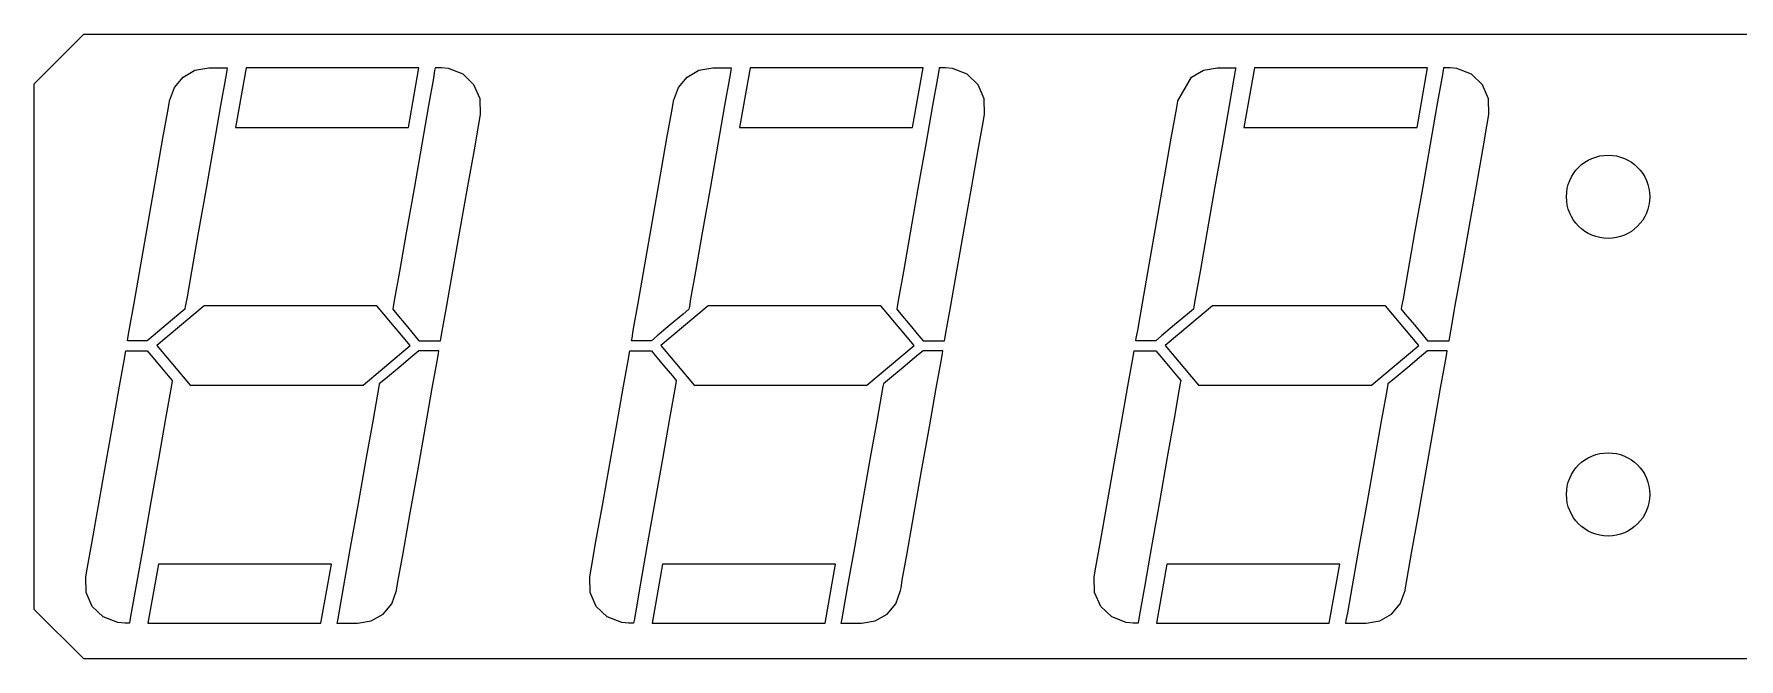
# Model space of a CAD drawing. Extents: x 294.5 to 305.5, y 218.5 to 222.1.
# Drawn here: x 298.221 to 299.939, y 220.076 to 220.706 of the extents above; entities that cross this region are included whole.
import ezdxf

# ---------------------------------------------------------------- set-up
doc = ezdxf.new("R2010")
doc.units = 0
doc.header["$MEASUREMENT"] = 0
doc.layers.get('0').update_dxf_attribs({"linetype": 'CONTINUOUS'})

msp = doc.modelspace()

# ---------------------------------------------------------------- linework, layer by layer
at = {"color": 7}
for points in [[(302.3941, 220.0762), (301.6115, 220.0762), (300.7145, 220.0762), (299.8174, 220.0762), (299.0348, 220.0762), (298.4813, 220.0762), (298.3262, 220.0762), (298.2713, 220.0762), (298.2213, 220.126), (298.2213, 220.2088), (298.2213, 220.391), (298.2213, 220.5732), (298.2213, 220.656), (298.2713, 220.7062), (298.3262, 220.7062), (298.4813, 220.7062), (299.0348, 220.7062), (299.8174, 220.7062), (300.7145, 220.7062), (301.6115, 220.7062), (302.3941, 220.7062)], [(298.3578, 220.639), (298.3627, 220.6522), (298.3715, 220.6628), (298.3834, 220.6697), (298.3973, 220.6723), (298.416, 220.6723), (298.4155, 220.6695), (298.4141, 220.6618), (298.4093, 220.6342), (298.4024, 220.5952), (298.3946, 220.5505), (298.3868, 220.5058), (298.3799, 220.4668), (298.3751, 220.4393), (298.3737, 220.4315), (298.3732, 220.4288), (298.3673, 220.4238), (298.3543, 220.4129), (298.3413, 220.4019), (298.3354, 220.3969), (298.3154, 220.3969), (298.3159, 220.3997), (298.3173, 220.4073), (298.3221, 220.4348), (298.3288, 220.4735), (298.3366, 220.518), (298.3444, 220.5624), (298.3512, 220.6012), (298.356, 220.6286), (298.3573, 220.6363), (298.3578, 220.639)], [(298.5828, 220.4288), (298.5869, 220.4238), (298.596, 220.4129), (298.6051, 220.4019), (298.6092, 220.3969), (298.6309, 220.3969), (298.6327, 220.4067), (298.6373, 220.4326), (298.6437, 220.4691), (298.6511, 220.511), (298.6585, 220.5529), (298.665, 220.5895), (298.6696, 220.6153), (298.6713, 220.6251), (298.6709, 220.641), (298.6646, 220.6551), (298.6537, 220.6658), (298.6389, 220.6716), (298.632, 220.6723), (298.6255, 220.6723), (298.625, 220.6695), (298.6237, 220.6618), (298.6188, 220.6342), (298.612, 220.5952), (298.6042, 220.5505), (298.5963, 220.5058), (298.5895, 220.4668), (298.5846, 220.4393), (298.5833, 220.4315), (298.5828, 220.4288)], [(298.8658, 220.639), (298.8706, 220.6522), (298.8795, 220.6628), (298.8913, 220.6697), (298.9053, 220.6723), (298.9239, 220.6723), (298.9234, 220.6695), (298.9221, 220.6618), (298.9172, 220.6342), (298.9104, 220.5952), (298.9026, 220.5505), (298.8947, 220.5058), (298.8879, 220.4668), (298.883, 220.4393), (298.8817, 220.4315), (298.8812, 220.4288), (298.8753, 220.4238), (298.8623, 220.4129), (298.8493, 220.4019), (298.8434, 220.3969), (298.8234, 220.3969), (298.8239, 220.3997), (298.8252, 220.4073), (298.83, 220.4348), (298.8368, 220.4735), (298.8446, 220.518), (298.8524, 220.5624), (298.8591, 220.6012), (298.8639, 220.6286), (298.8653, 220.6363), (298.8658, 220.639)], [(299.0907, 220.4288), (299.0949, 220.4238), (299.104, 220.4129), (299.1131, 220.4019), (299.1172, 220.3969), (299.1389, 220.3969), (299.1406, 220.4067), (299.1452, 220.4326), (299.1517, 220.4691), (299.1591, 220.511), (299.1665, 220.5529), (299.1729, 220.5895), (299.1775, 220.6153), (299.1792, 220.6251), (299.1788, 220.641), (299.1726, 220.6551), (299.1616, 220.6658), (299.1469, 220.6716), (299.1399, 220.6723), (299.1335, 220.6723), (299.133, 220.6695), (299.1316, 220.6618), (299.1268, 220.6342), (299.12, 220.5952), (299.1121, 220.5505), (299.1043, 220.5058), (299.0974, 220.4668), (299.0926, 220.4393), (299.0912, 220.4315), (299.0907, 220.4288)], [(299.3741, 220.639), (299.3878, 220.6628), (299.3997, 220.6697), (299.4137, 220.6723), (299.4324, 220.6723), (299.4319, 220.6695), (299.4305, 220.6618), (299.4257, 220.6342), (299.4189, 220.5952), (299.411, 220.5505), (299.4032, 220.5058), (299.3963, 220.4668), (299.3915, 220.4393), (299.3901, 220.4315), (299.3896, 220.4288), (299.3837, 220.4238), (299.3707, 220.4129), (299.3576, 220.4019), (299.3517, 220.3969), (299.3317, 220.3969), (299.3321, 220.3997), (299.3335, 220.4073), (299.3383, 220.4348), (299.3451, 220.4735), (299.3529, 220.518), (299.3606, 220.5624), (299.3674, 220.6012), (299.3722, 220.6286), (299.3736, 220.6363), (299.3741, 220.639)], [(299.599, 220.4288), (299.6032, 220.4238), (299.6123, 220.4129), (299.6215, 220.4019), (299.6257, 220.3969), (299.6474, 220.3969), (299.6491, 220.4067), (299.6536, 220.4326), (299.6601, 220.4691), (299.6674, 220.511), (299.6748, 220.5529), (299.6813, 220.5895), (299.6858, 220.6153), (299.6875, 220.6251), (299.6872, 220.641), (299.6809, 220.6551), (299.6699, 220.6658), (299.6552, 220.6716), (299.6484, 220.6723), (299.6418, 220.6723), (299.6413, 220.6695), (299.6399, 220.6618), (299.6351, 220.6342), (299.6282, 220.5952), (299.6204, 220.5505), (299.6126, 220.5058), (299.6057, 220.4668), (299.6009, 220.4393), (299.5995, 220.4315), (299.599, 220.4288)], [(298.3605, 220.3569), (298.36, 220.3542), (298.3587, 220.3464), (298.3538, 220.3187), (298.3469, 220.2795), (298.339, 220.2345), (298.3311, 220.1896), (298.3242, 220.1504), (298.3193, 220.1226), (298.3179, 220.1149), (298.3175, 220.1121), (298.3127, 220.1121), (298.3058, 220.1128), (298.291, 220.1185), (298.28, 220.1291), (298.2738, 220.1431), (298.2734, 220.1589), (298.2751, 220.1687), (298.2797, 220.1945), (298.2862, 220.231), (298.2936, 220.2728), (298.301, 220.3147), (298.3074, 220.3512), (298.312, 220.377), (298.3137, 220.3868), (298.3354, 220.3868), (298.3394, 220.3821), (298.348, 220.3718), (298.3566, 220.3616), (298.3605, 220.3569)], [(298.6092, 220.3868), (298.603, 220.3816), (298.5892, 220.3701), (298.5755, 220.3587), (298.5692, 220.3535), (298.5688, 220.3508), (298.5674, 220.3432), (298.5626, 220.3158), (298.5557, 220.2771), (298.5479, 220.2328), (298.54, 220.1885), (298.5332, 220.1498), (298.5283, 220.1225), (298.527, 220.1148), (298.5265, 220.1121), (298.5472, 220.1121), (298.5611, 220.1146), (298.573, 220.1214), (298.5818, 220.1318), (298.5865, 220.145), (298.587, 220.1477), (298.5884, 220.1554), (298.5932, 220.1828), (298.6, 220.2215), (298.6079, 220.2659), (298.6157, 220.3103), (298.6226, 220.349), (298.6274, 220.3764), (298.6288, 220.384), (298.6293, 220.3868), (298.6092, 220.3868)], [(298.8685, 220.3569), (298.868, 220.3542), (298.8666, 220.3464), (298.8617, 220.3187), (298.8549, 220.2795), (298.8469, 220.2345), (298.839, 220.1896), (298.8321, 220.1504), (298.8273, 220.1226), (298.8259, 220.1149), (298.8254, 220.1121), (298.8205, 220.1121), (298.8137, 220.1128), (298.799, 220.1185), (298.7879, 220.1291), (298.7817, 220.1431), (298.7813, 220.1589), (298.7831, 220.1687), (298.7876, 220.1945), (298.7941, 220.231), (298.8015, 220.2728), (298.8089, 220.3147), (298.8154, 220.3512), (298.8199, 220.377), (298.8217, 220.3868), (298.8434, 220.3868), (298.8473, 220.3821), (298.8559, 220.3718), (298.8646, 220.3616), (298.8685, 220.3569)], [(299.1172, 220.3868), (299.1109, 220.3816), (299.0972, 220.3701), (299.0834, 220.3587), (299.0772, 220.3535), (299.0767, 220.3508), (299.0753, 220.3432), (299.0705, 220.3158), (299.0637, 220.2771), (299.0558, 220.2328), (299.048, 220.1885), (299.0411, 220.1498), (299.0363, 220.1225), (299.0349, 220.1148), (299.0345, 220.1121), (299.0551, 220.1121), (299.069, 220.1146), (299.0809, 220.1214), (299.0898, 220.1318), (299.0945, 220.145), (299.095, 220.1477), (299.0963, 220.1554), (299.1012, 220.1828), (299.108, 220.2215), (299.1158, 220.2659), (299.1237, 220.3103), (299.1305, 220.349), (299.1354, 220.3764), (299.1367, 220.384), (299.1372, 220.3868), (299.1172, 220.3868)], [(299.3769, 220.3569), (299.3764, 220.3542), (299.3751, 220.3464), (299.3702, 220.3187), (299.3633, 220.2795), (299.3554, 220.2345), (299.3475, 220.1896), (299.3406, 220.1504), (299.3357, 220.1226), (299.3344, 220.1149), (299.3339, 220.1121), (299.329, 220.1121), (299.322, 220.1128), (299.3073, 220.1185), (299.2963, 220.1291), (299.2901, 220.1431), (299.2896, 220.1589), (299.2914, 220.1687), (299.2959, 220.1945), (299.3024, 220.231), (299.3098, 220.2728), (299.3172, 220.3147), (299.3237, 220.3512), (299.3282, 220.377), (299.33, 220.3868), (299.3518, 220.3868), (299.3558, 220.3821), (299.3644, 220.3718), (299.373, 220.3616), (299.3769, 220.3569)], [(299.6257, 220.3868), (299.6194, 220.3816), (299.6056, 220.3701), (299.5919, 220.3587), (299.5856, 220.3535), (299.5852, 220.3508), (299.5838, 220.3432), (299.579, 220.3158), (299.5721, 220.2771), (299.5643, 220.2328), (299.5564, 220.1885), (299.5496, 220.1498), (299.5448, 220.1225), (299.5434, 220.1148), (299.5429, 220.1121), (299.5636, 220.1121), (299.5774, 220.1146), (299.5893, 220.1214), (299.5981, 220.1318), (299.6029, 220.145), (299.6034, 220.1477), (299.6048, 220.1554), (299.6096, 220.1828), (299.6164, 220.2215), (299.6242, 220.2659), (299.632, 220.3103), (299.6388, 220.349), (299.6437, 220.3764), (299.645, 220.384), (299.6455, 220.3868), (299.6257, 220.3868)]]:
    msp.add_lwpolyline(points, dxfattribs=at)
for points in [[(298.6092, 220.6723), (298.435, 220.6723), (298.4243, 220.6119), (298.5986, 220.6119)], [(299.1172, 220.6723), (298.9429, 220.6723), (298.9322, 220.6119), (299.1065, 220.6119)], [(299.6257, 220.6723), (299.4512, 220.6723), (299.4405, 220.6119), (299.615, 220.6119)], [(298.3451, 220.3922), (298.3785, 220.3522), (298.5528, 220.3522), (298.6003, 220.3922), (298.5669, 220.4322), (298.3926, 220.4322)], [(298.8529, 220.3922), (298.8864, 220.3522), (299.0607, 220.3522), (299.1082, 220.3922), (299.0748, 220.4322), (298.9005, 220.4322)], [(299.3613, 220.3922), (299.3947, 220.3522), (299.569, 220.3522), (299.6167, 220.3922), (299.5833, 220.4322), (299.409, 220.4322)], [(298.3361, 220.1121), (298.5104, 220.1121), (298.5211, 220.1718), (298.3468, 220.1718)], [(298.8441, 220.1121), (299.0184, 220.1121), (299.029, 220.1718), (298.8547, 220.1718)], [(299.3523, 220.1121), (299.5266, 220.1121), (299.5373, 220.1718), (299.363, 220.1718)]]:
    msp.add_lwpolyline(points, close=True, dxfattribs=at)
for centre in [(299.8076, 220.5421), (299.8076, 220.242)]:
    msp.add_circle(centre, 0.042, dxfattribs=at)

doc.saveas('drawing.dxf')
